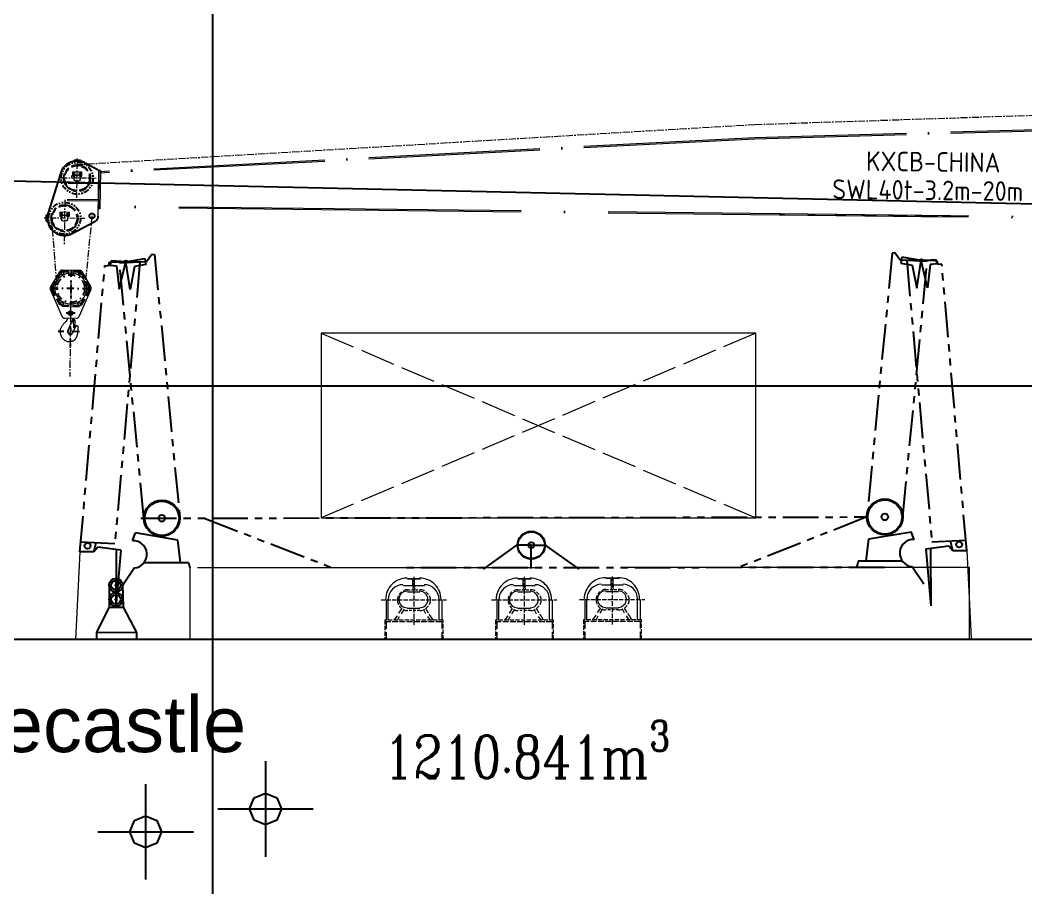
# Model space of a CAD drawing. Header units: millimetres. Extents: x -4 to 3776, y -4 to 4079.
# Drawn here: x 566.7 to 637.3, y 497 to 557.9 of the extents above; entities that cross this region are included whole.
import ezdxf
from ezdxf import colors
from ezdxf.entities.mleader import LeaderData, LeaderLine
from ezdxf.math import Vec2, Vec3

# ---------------------------------------------------------------- set-up
doc = ezdxf.new("R2010")
doc.units = ezdxf.units.MM
for name, pattern in [('ACAD_ISO04W100', [30, 24, -3, 0, -3]), ('CENTER', [2, 1.25, -0.25, 0.25, -0.25]), ('DASHDOT', [1, 0.5, -0.25, 0, -0.25]), ('DASHED', [0.75, 0.5, -0.25]), ('PDF_IMPORT', [1, 0.8, -0.2]), ('PHANTOM', [2.5, 1.25, -0.25, 0.25, -0.25, 0.25, -0.25]), ('PHANTOMX2', [5, 2.5, -0.5, 0.5, -0.5, 0.5, -0.5])]:
    doc.linetypes.add(name, pattern=pattern)
for name, color, linetype in [('00-EQ', 4, 'Continuous'), ('4虚线层', 6, 'DASHED'), ('9双点划线层', 6, 'PHANTOM'), ('BK_kedu', 255, 'Continuous'), ('CEN', 1, 'CENTER'), ('CENTER', 1, 'DASHDOT'), ('DASHED', 6, 'DASHED'), ('DRAWING0', 2, 'Continuous'), ('EDGE', 7, 'Continuous'), ('FORECASTLE', 7, 'Continuous'), ('PDF_0', 7, 'Continuous'), ('PDF_MODIFY_O_3', 7, 'Continuous'), ('PDF_MOORING', 7, 'Continuous')]:
    doc.layers.add(name, color=color, linetype=linetype)
doc.layers.add('3中心线层', color=2, linetype='CENTER', lineweight=13)
doc.layers.add('刻度', color=3, linetype='ACAD_ISO04W100', lineweight=13)
doc.layers.add('Sheet$GRID', color=254, linetype='Continuous', true_color=0xbebebe)
doc.styles.add('HZTXT', font='ISOCP', dxfattribs={"bigfont": 'hztxt'})
doc.styles.add('ROMANC', font='ROMANC.shx', dxfattribs={"width": 0.8, "bigfont": 'HZDX.shx'})
doc.styles.get("Standard").update_dxf_attribs({"font": 'arial.ttf'})

# ---------------------------------------------------------------- blocks, each defined once
blk = doc.blocks.new('xiang zuo qi zhong ji')
at = {"color": 7, "ltscale": 0.5}
for p, q in [((-19.08, 35.814), (-44.791, 35.093)), ((-19.072, 35.904), (-44.79, 35.182)), ((-44.791, 35.093), (-90.681, 32.709)), ((-44.79, 35.182), (-90.68, 32.798))]:
    blk.add_line(p, q, dxfattribs=at)
at = {"color": 7}
for p, q in [((-92.516, 33.645), (-92.517, 33.556)), ((-92.517, 33.556), (-92.071, 33.551)), ((-92.516, 33.645), (-92.07, 33.64)), ((-92.07, 33.64), (-92.071, 33.551)), ((-90.822, 29.695), (-90.785, 32.888)), ((-90.816, 30.213), (-90.785, 32.888)), ((-90.678, 32.887), (-90.785, 32.888)), ((-90.785, 32.888), (-90.678, 32.887)), ((-90.678, 32.887), (-90.709, 30.212)), ((-90.709, 30.212), (-90.678, 32.887)), ((-92.922, 31.993), (-92.921, 32.082)), ((-92.922, 31.993), (-90.796, 31.969)), ((-92.921, 32.082), (-90.795, 32.058)), ((-92.95, 30.786), (-92.949, 30.875)), ((-92.95, 30.786), (-90.81, 30.762)), ((-92.949, 30.875), (-90.809, 30.851)), ((-31.086, 29.71), (-90.707, 30.391)), ((-94.482, 29.332), (-94.477, 29.778)), ((-94.477, 29.778), (-94.388, 29.777)), ((-94.393, 29.331), (-94.388, 29.777)), ((-90.709, 30.212), (-90.816, 30.213)), ((-31.087, 29.621), (-90.708, 30.301)), ((0.259, 29.263), (-44.851, 29.778)), ((0.311, 29.351), (-44.85, 29.867)), ((-94.482, 29.332), (-94.393, 29.331)), ((-93.545, 25.788), (-94.166, 24.74)), ((-92.127, 25.889), (-93.34, 25.903)), ((-91.354, 24.754), (-91.925, 25.769)), ((-94.18, 24.527), (-93.381, 22.676)), ((-91.343, 24.545), (-92.161, 22.667))]:
    blk.add_line(p, q, dxfattribs=at)
at = {"color": 7, "lineweight": -3}
for p, q in [((-90.785, 32.888), (-91.738, 33.41)), ((-93.469, 32.665), (-94.348, 29.856)), ((-92.801, 28.4), (-91.062, 29.305))]:
    blk.add_line(p, q, dxfattribs=at)
at = {"color": 7, "linetype": 'Continuous'}
for p, q in [((-92.637, 32.773), (-92.64, 32.505)), ((-92.64, 32.505), (-92.478, 32.503)), ((-91.968, 32.765), (-92.637, 32.773)), ((-92.598, 32.676), (-92.599, 32.638)), ((-92.599, 32.601), (-92.599, 32.638)), ((-92.528, 32.559), (-92.599, 32.601)), ((-92.526, 32.716), (-92.598, 32.676)), ((-92.456, 32.6), (-92.528, 32.559)), ((-92.455, 32.674), (-92.526, 32.716)), ((-92.456, 32.637), (-92.455, 32.674)), ((-92.456, 32.637), (-92.456, 32.6)), ((-92.153, 32.633), (-92.152, 32.671)), ((-92.153, 32.633), (-92.153, 32.596)), ((-92.153, 32.596), (-92.082, 32.554)), ((-92.152, 32.671), (-92.08, 32.711)), ((-92.134, 32.499), (-91.971, 32.498)), ((-92.082, 32.554), (-92.01, 32.594)), ((-92.08, 32.711), (-92.01, 32.669)), ((-92.01, 32.669), (-92.01, 32.632)), ((-92.01, 32.594), (-92.01, 32.632)), ((-91.971, 32.498), (-91.968, 32.765)), ((-93.516, 29.963), (-93.519, 29.696)), ((-93.519, 29.696), (-93.357, 29.694)), ((-92.848, 29.956), (-93.516, 29.963)), ((-93.477, 29.866), (-93.478, 29.829)), ((-93.478, 29.792), (-93.478, 29.829)), ((-93.407, 29.75), (-93.478, 29.792)), ((-93.405, 29.907), (-93.477, 29.866)), ((-93.335, 29.79), (-93.407, 29.75)), ((-93.335, 29.865), (-93.405, 29.907)), ((-93.335, 29.828), (-93.335, 29.865)), ((-93.335, 29.828), (-93.335, 29.79)), ((-93.032, 29.824), (-93.031, 29.861)), ((-93.032, 29.824), (-93.032, 29.787)), ((-93.032, 29.787), (-92.961, 29.745)), ((-93.031, 29.861), (-92.96, 29.902)), ((-93.013, 29.69), (-92.851, 29.688)), ((-92.961, 29.745), (-92.89, 29.785)), ((-92.96, 29.902), (-92.889, 29.86)), ((-92.89, 29.785), (-92.889, 29.822)), ((-92.889, 29.86), (-92.889, 29.822)), ((-92.851, 29.688), (-92.848, 29.956))]:
    blk.add_line(p, q, dxfattribs=at)
at = {"color": 7, "ltscale": 0.6}
for p, q in [((-92.379, 22.525), (-93.168, 22.534)), ((-92.58, 22.529), (-92.959, 21.677)), ((-92.575, 22.345), (-92.745, 22.179)), ((-92.646, 22.393), (-92.53, 22.42)), ((-92.454, 21.902), (-92.59, 21.597)), ((-92.528, 21.867), (-92.563, 22.396)), ((-92.464, 22.416), (-92.53, 22.42)), ((-92.466, 21.867), (-92.528, 21.867)), ((-92.464, 22.416), (-92.466, 21.867)), ((-92.386, 21.975), (-92.454, 21.902))]:
    blk.add_line(p, q, dxfattribs=at)
at = {"color": 7, "linetype": 'Continuous'}
for centre, radius in [((-92.527, 32.638), 0.0642), ((-92.308, 32.35), 0.223), ((-92.081, 32.633), 0.0642), ((-93.406, 29.828), 0.0642), ((-93.187, 29.541), 0.223), ((-92.961, 29.823), 0.0642)]:
    blk.add_circle(centre, radius, dxfattribs=at)
at = {"color": 7, "lineweight": -3}
blk.add_circle((-91.268, 29.7), 0.178, dxfattribs=at)
at = {"color": 7}
for centre, radius in [((-92.748, 24.611), 1.098), ((-93.358, 25.695), 0.098), ((-92.114, 25.681), 0.098), ((-93.992, 24.625), 0.098), ((-91.504, 24.596), 0.098), ((-93.383, 23.54), 0.098), ((-92.138, 23.526), 0.098)]:
    blk.add_circle(centre, radius, dxfattribs=at)
at = {"color": 7, "ltscale": 0.6}
for centre, radius in [((-92.768, 22.885), 0.161), ((-92.768, 22.885), 0.0886), ((-92.55, 22.373), 0.038)]:
    blk.add_circle(centre, radius, dxfattribs=at)
at = {"color": 7, "lineweight": -3}
for centre, radius, start, end in [((-92.308, 32.35), 1.204, 61.7525, 164.80148), ((-93.187, 29.541), 1.204, 164.80148, 288.66806), ((-91.268, 29.7), 0.446, 297.47831, 359.34585)]:
    blk.add_arc(centre, radius, start, end, dxfattribs=at)
at = {"color": 7}
for centre, start, end in [((-93.342, 25.668), 89.34585, 149.34585), ((-92.13, 25.654), 29.34585, 89.34585), ((-93.964, 24.62), 149.34585, 203.33222), ((-91.559, 24.639), 336.48289, 29.34585)]:
    blk.add_arc(centre, 0.235, start, end, dxfattribs=at)
at = {"color": 7, "ltscale": 0.6}
for centre, radius, start, end in [((-93.165, 22.77), 0.235, 203.33222, 269.34585), ((-92.376, 22.761), 0.235, 269.34585, 336.48289), ((-91.811, 20.904), 1.894, 130.84162, 151.39477), ((-14461.981, 7431.151), 16166.53, 332.7237594, 332.7245469), ((-92.322, 21.897), 0.101, 318.0858, 129.36065), ((-92.783, 21.599), 0.724, 162.9719, 249.91619), ((-92.783, 21.599), 0.193, 156.00388, 359.34585), ((-93, 21.53), 0.729, 310.11262, 344.84324), ((-92.794, 21.551), 0.54, 336.96268, 10.7968), ((-91.819, 21.701), 0.447, 163.32746, 191.22285), ((-92.862, 21.71), 0.808, 257.90217, 294.1948)]:
    blk.add_arc(centre, radius, start, end, dxfattribs=at)
at = {"layer": '3中心线层', "color": 7, "ltscale": 0.4}
for p, q in [((-9.093, 37.276), (-44.779, 36.092)), ((-44.779, 36.092), (-92.338, 33.277)), ((-93.172, 30.833), (-93.208, 27.668)), ((-91.268, 29.7), (-91.776, 24.6)), ((-94.114, 29.551), (-93.721, 24.622)), ((-92.742, 25.164), (-92.819, 18.442)), ((-92.742, 25.164), (-92.819, 18.442)), ((-92.742, 25.164), (-92.819, 18.442))]:
    blk.add_line(p, q, dxfattribs=at)
at = {"layer": '3中心线层', "color": 7, "ltscale": 0.3}
for p, q in [((-92.323, 30.974), (-92.292, 33.726)), ((-90.971, 32.335), (-93.644, 32.365)), ((-91.759, 29.524), (-94.615, 29.557))]:
    blk.add_line(p, q, dxfattribs=at)
at = {"layer": '3中心线层', "color": 7}
for p, q in [((-92.614, 32.639), (-92.434, 32.637)), ((-92.526, 32.73), (-92.528, 32.548)), ((-91.995, 32.632), (-92.175, 32.634)), ((-92.08, 32.725), (-92.082, 32.543)), ((-93.493, 29.829), (-93.313, 29.827)), ((-93.405, 29.921), (-93.407, 29.739)), ((-92.874, 29.822), (-93.054, 29.824)), ((-92.96, 29.916), (-92.962, 29.734))]:
    blk.add_line(p, q, dxfattribs=at)
at = {"layer": '3中心线层', "color": 7, "lineweight": -3}
for centre in [(-92.308, 32.35), (-93.187, 29.541)]:
    blk.add_circle(centre, 0.927, dxfattribs=at)
at = {"layer": '4虚线层', "color": 7}
blk.add_line((-92.654, 32.474), (-92.725, 32.475), dxfattribs=at)
at = {"layer": '4虚线层', "color": 7, "lineweight": -3}
for centre in [(-92.308, 32.35), (-93.187, 29.541)]:
    blk.add_circle(centre, 0.883, dxfattribs=at)
at = {"layer": '9双点划线层', "color": 7, "linetype": 'PHANTOM', "ltscale": 0.3}
for centre in [(-92.308, 32.35), (-93.187, 29.541)]:
    blk.add_circle(centre, 1.115, dxfattribs=at)
at = {"layer": 'CEN', "color": 7, "ltscale": 0.6}
blk.add_line((-92.436, 22.881), (-93.08, 22.889), dxfattribs=at)
at = {"layer": 'CENTER', "color": 7}
for p, q in [((-92.733, 25.928), (-92.763, 23.293)), ((-91.996, 25.68), (-92.231, 25.683)), ((-92.112, 25.799), (-92.115, 25.564)), ((-91.431, 24.596), (-94.066, 24.626)), ((-92.145, 21.592), (-93.627, 21.609)), ((-92.78, 21.831), (-92.795, 20.544))]:
    blk.add_line(p, q, dxfattribs=at)
blk.add_circle((-92.748, 24.611), 0.973, dxfattribs=at)
at = {"layer": 'DASHED', "color": 7}
for p, q in [((-93.483, 25.769), (-94.117, 24.699)), ((-93.442, 25.745), (-94.077, 24.675)), ((-93.442, 25.745), (-93.483, 25.769)), ((-93.357, 25.793), (-93.356, 25.841)), ((-92.113, 25.779), (-93.357, 25.793)), ((-92.112, 25.826), (-93.356, 25.841)), ((-92.113, 25.779), (-92.112, 25.826)), ((-92.028, 25.729), (-91.987, 25.752)), ((-91.418, 24.645), (-92.028, 25.729)), ((-91.377, 24.668), (-91.987, 25.752)), ((-94.077, 24.675), (-94.117, 24.699)), ((-94.078, 24.577), (-94.119, 24.554)), ((-94.119, 24.554), (-93.509, 23.469)), ((-94.078, 24.577), (-93.468, 23.492)), ((-92.054, 23.476), (-91.419, 24.546)), ((-92.013, 23.452), (-91.379, 24.522)), ((-91.419, 24.546), (-91.379, 24.522)), ((-91.418, 24.645), (-91.377, 24.668)), ((-93.468, 23.492), (-93.509, 23.469)), ((-93.384, 23.442), (-92.139, 23.428)), ((-93.384, 23.442), (-93.384, 23.395)), ((-93.384, 23.395), (-92.14, 23.381)), ((-92.139, 23.428), (-92.14, 23.381)), ((-92.054, 23.476), (-92.013, 23.452))]:
    blk.add_line(p, q, dxfattribs=at)
at = {"layer": 'DRAWING0', "color": 7, "style": 'HZTXT'}
for s, height, p in [('KXCB-CHINA', 1.3719, (-37.008, 32.862)), ('SWL40t-3.2m-20m', 1.37195, (-39.377, 30.896))]:
    blk.add_text(s, height=height, rotation=359.34585, dxfattribs=at).set_placement(p)
blk = doc.blocks.new('1-cang kou')
at = {"color": 0}
for p, q in [((0.304, 6.142), (0, 0)), ((62.466, 6.233), (62.77, 0.091)), ((8, 0.013), (0, 0))]:
    blk.add_line(p, q, dxfattribs=at)
blk.add_lwpolyline([(8, 0.003), (62.649, 0.043), (62.649, 5.043), (8, 5.003)], close=True, dxfattribs=at)
at = {"layer": '00-EQ', "color": 0}
for p, q in [((4.971, 26.494), (5.335, 26.991)), ((5.335, 26.991), (5.532, 26.981)), ((57.435, 27.083), (57.238, 27.072)), ((57.8, 26.585), (57.435, 27.083)), ((2.05, 26.202), (2.303, 26.182)), ((2.303, 26.182), (2.406, 26.457)), ((2.493, 26.53), (2.387, 26.237)), ((2.387, 26.237), (2.869, 26.182)), ((2.406, 26.457), (4.511, 26.459)), ((3.508, 26.46), (2.493, 26.53)), ((2.493, 26.53), (2.493, 26.53)), ((2.869, 26.182), (3.061, 24.544)), ((3.061, 24.544), (3.508, 26.46)), ((3.07, 26.382), (4.971, 26.494)), ((3.508, 26.46), (4.855, 26.688)), ((3.813, 24.517), (3.508, 26.46)), ((4.125, 26.136), (3.813, 24.517)), ((4.924, 26.276), (4.125, 26.136)), ((4.855, 26.688), (4.924, 26.276)), ((4.855, 26.688), (4.855, 26.688)), ((59.7, 26.473), (57.8, 26.585)), ((57.916, 26.779), (57.846, 26.367)), ((57.846, 26.367), (58.645, 26.227)), ((59.262, 26.551), (57.916, 26.779)), ((57.916, 26.779), (57.916, 26.779)), ((60.364, 26.549), (58.259, 26.55)), ((58.645, 26.227), (58.957, 24.608)), ((58.957, 24.608), (59.262, 26.551)), ((59.262, 26.551), (60.277, 26.621)), ((59.709, 24.635), (59.262, 26.551)), ((59.902, 26.273), (59.709, 24.635)), ((60.384, 26.328), (59.902, 26.273)), ((60.277, 26.621), (60.384, 26.328)), ((60.277, 26.621), (60.277, 26.621)), ((60.468, 26.274), (60.364, 26.549)), ((60.721, 26.293), (60.468, 26.274)), ((3.988, 6.917), (4.193, 7.456)), ((7.169, 6.959), (4.193, 7.456)), ((55.42, 5.485), (55.601, 7.05)), ((55.601, 7.05), (58.578, 7.547)), ((58.783, 7.008), (58.578, 7.547)), ((0.358, 6.839), (2.743, 6.722)), ((1.277, 6.13), (1.435, 6.786)), ((1.565, 6.455), (1.277, 6.13)), ((3.162, 6.262), (1.565, 6.455)), ((7.35, 5.394), (7.169, 6.959)), ((30.915, 6.611), (28.557, 4.918)), ((31.939, 6.599), (30.915, 6.611)), ((31.898, 6.599), (32.922, 6.612)), ((31.941, 4.962), (31.939, 6.599)), ((32.922, 6.612), (35.282, 4.921)), ((59.608, 6.353), (61.206, 6.546)), ((59.608, 6.353), (59.943, 2.36)), ((62.412, 6.93), (60.028, 6.813)), ((61.206, 6.546), (61.493, 6.221)), ((61.493, 6.221), (61.335, 6.877)), ((1.277, 6.13), (0.304, 6.142)), ((0.304, 6.142), (0.304, 6.142)), ((3.162, 6.262), (2.828, 2.269)), ((2.85, 6.232), (2.828, 2.269)), ((59.921, 6.323), (59.943, 2.36)), ((61.493, 6.221), (62.466, 6.233)), ((62.466, 6.233), (62.466, 6.233)), ((4.136, 5.006), (3.306, 3.792)), ((4.817, 5.393), (7.92, 5.394)), ((7.92, 5.394), (8, 5.003)), ((54.851, 5.486), (54.77, 5.094)), ((57.953, 5.484), (54.851, 5.486)), ((58.634, 5.098), (59.465, 3.883)), ((2.348, 3.789), (2.341, 2.255)), ((3.11, 4.178), (2.827, 3.792)), ((3.367, 2.251), (3.305, 3.811)), ((2.341, 2.255), (1.463, 0.512)), ((2.341, 2.255), (3.367, 2.251)), ((4.298, 0.481), (3.367, 2.251)), ((1.463, 0.512), (1.458, 0.024)), ((1.458, 0.024), (4.282, -0.007)), ((1.463, 0.512), (4.298, 0.481)), ((4.282, -0.007), (4.287, 0.481))]:
    blk.add_line(p, q, dxfattribs=at)
at = {"layer": '00-EQ', "color": 0, "linetype": 'PHANTOMX2'}
for p, q in [((5.532, 26.981), (7.304, 8.489)), ((57.238, 27.072), (55.467, 8.58)), ((0.304, 6.142), (2.05, 26.202)), ((4.511, 26.459), (2.743, 6.722)), ((4.784, 8.489), (3.07, 26.382)), ((57.987, 8.58), (59.7, 26.473)), ((58.259, 26.55), (60.028, 6.813)), ((62.466, 6.233), (60.721, 26.293)), ((4.573, 8.487), (55.467, 8.578)), ((9.017, 8.49), (18.041, 4.998)), ((55.467, 8.578), (46.446, 5.028)), ((56.704, 5.037), (22.693, 5.001))]:
    blk.add_line(p, q, dxfattribs=at)
at = {"layer": '00-EQ', "color": 0}
for centre, radius in [((3.508, 26.46), 0.0984), ((59.262, 26.551), 0.0984), ((6.044, 8.489), 1.26), ((6.044, 8.489), 1.202), ((56.727, 8.58), 1.26), ((56.727, 8.58), 1.202), ((6.044, 8.489), 0.237), ((56.727, 8.58), 0.237), ((31.939, 6.599), 0.971), ((31.939, 6.599), 0.942), ((0.837, 6.551), 0.209), ((31.939, 6.599), 0.206), ((61.933, 6.642), 0.209), ((2.827, 3.792), 0.479), ((2.827, 3.792), 0.329), ((2.827, 3.792), 0.044), ((2.828, 2.799), 0.479), ((2.828, 2.799), 0.329), ((2.828, 2.799), 0.044)]:
    blk.add_circle(centre, radius, dxfattribs=at)
for centre, start, end in [((4.045, 5.96), 275.47512, 93.42829), ((58.725, 6.051), 86.57171, 264.52488)]:
    blk.add_arc(centre, 0.958, start, end, dxfattribs=at)
blk = doc.blocks.new('teu')
at = {"layer": 'PDF_0', "lineweight": 0}
blk.add_lwpolyline([(0, 12.947), (0, 0), (30.471, 0), (30.471, 12.947)], close=True, dxfattribs=at)
at = {"layer": 'PDF_0', "linetype": 'PDF_IMPORT', "lineweight": 0, "ltscale": 3.066063}
for points in [[(0, 12.947), (30.471, 0)], [(30.471, 12.947), (0, 0)]]:
    blk.add_lwpolyline(points, dxfattribs=at)
blk = doc.blocks.new('弦灯')
at = {"layer": 'PDF_MODIFY_O_3', "lineweight": 0}
for points in [[(50.153, 645.908), (50.014, 645.908), (49.922, 645.862), (49.875, 645.815)], [(50.523, 646.231), (50.523, 646.093)], [(50.523, 646.047), (50.523, 645.908)], [(50.661, 646.231), (50.661, 646.093)], [(50.661, 646.047), (50.661, 645.908)], [(51.355, 645.862), (51.309, 645.862), (51.17, 645.908), (51.031, 645.908)], [(49.505, 645.492), (49.505, 645.445), (49.459, 645.307), (49.459, 645.214), (49.459, 645.076), (49.505, 644.937), (49.505, 644.891)], [(49.737, 645.769), (49.69, 645.723), (49.598, 645.63), (49.598, 645.584)], [(51.632, 645.584), (51.586, 645.63), (51.494, 645.723), (51.447, 645.769)], [(51.679, 644.891), (51.725, 644.937), (51.771, 645.076), (51.771, 645.214), (51.771, 645.307), (51.725, 645.445), (51.679, 645.492)], [(49.552, 644.289), (49.783, 644.613)], [(49.598, 644.798), (49.598, 644.752), (49.69, 644.659), (49.737, 644.613)], [(49.737, 644.243), (49.922, 644.521)], [(49.875, 644.567), (49.922, 644.521), (50.014, 644.474), (50.153, 644.474)], [(51.031, 644.474), (51.17, 644.474), (51.309, 644.521), (51.355, 644.567)], [(51.447, 644.243), (51.309, 644.521)], [(51.632, 644.289), (51.447, 644.613), (51.494, 644.659), (51.586, 644.752), (51.632, 644.798)], [(49.228, 643.781), (49.459, 644.105)], [(49.459, 643.781), (49.598, 644.058)], [(51.771, 643.781), (51.586, 644.058)], [(51.679, 644.243), (51.725, 644.105)], [(51.956, 643.781), (51.771, 644.105)], [(48.673, 643.688), (48.673, 643.18)], [(52.557, 643.688), (52.557, 643.18)], [(48.673, 642.949), (48.673, 642.44)], [(52.557, 642.949), (52.557, 642.44)]]:
    blk.add_lwpolyline(points, dxfattribs=at)
at = {"layer": 'PDF_MODIFY_O_3', "linetype": 'PDF_IMPORT', "lineweight": 0, "ltscale": 0.231192}
for points in [[(50.153, 645.908), (51.031, 645.908)], [(51.031, 644.474), (50.153, 644.474)]]:
    blk.add_lwpolyline(points, dxfattribs=at)
at = {"layer": 'PDF_MODIFY_O_3', "linetype": 'PDF_IMPORT', "lineweight": 0, "ltscale": 0.369907}
blk.add_lwpolyline([(52.65, 642.44), (52.65, 643.781), (48.581, 643.781), (48.581, 642.44)], close=True, dxfattribs=at)
at = {"layer": 'PDF_MODIFY_O_3', "linetype": 'PDF_IMPORT', "lineweight": 0, "ltscale": 0.508622}
blk.add_lwpolyline([(48.581, 643.688), (52.65, 643.688)], dxfattribs=at)
at = {"layer": 'PDF_MOORING', "lineweight": 0}
for points in [[(51.031, 646.694), (50.153, 646.694), (50.615, 646.694), (51.078, 646.694)], [(50.523, 646.231), (50.523, 646.694)], [(50.661, 646.231), (50.661, 646.694)], [(49.875, 646.231), (51.355, 646.231)], [(48.673, 645.214), (48.673, 643.781)], [(48.812, 643.781), (48.812, 645.214)], [(49.598, 645.214), (49.598, 645.214)], [(50.153, 645.769), (51.031, 645.769)], [(51.586, 645.214), (51.586, 645.214)], [(52.372, 643.781), (52.372, 645.214)], [(52.557, 645.214), (52.557, 643.781)], [(51.031, 644.613), (50.153, 644.613)]]:
    blk.add_lwpolyline(points, dxfattribs=at)
at = {"layer": 'PDF_MOORING', "linetype": 'PDF_IMPORT', "lineweight": 0, "ltscale": 0.416146}
blk.add_lwpolyline([(50.615, 643.457), (50.615, 646.879)], dxfattribs=at)
at = {"layer": 'PDF_MOORING', "linetype": 'PDF_IMPORT', "lineweight": 0, "ltscale": 0.369907}
blk.add_lwpolyline([(48.303, 645.214), (52.881, 645.214)], dxfattribs=at)
at = {"layer": 'PDF_MOORING', "lineweight": 0}
for points in [[(50.13, 645.815, 0.414216), (49.552, 645.237, 0.414216), (50.13, 644.659)], [(51.008, 644.659, 0.414216), (51.586, 645.237, 0.414216), (51.008, 645.815)]]:
    blk.add_lwpolyline(points, format="xyb", dxfattribs=at)
for centre, radius, start, end in [((50.13, 645.237), 1.503, 89.9999, 180.0001), ((51.008, 645.237), 1.503, 359.9999, 90.0001), ((49.852, 645.237), 1.04, 90.00002, 179.99998), ((51.332, 645.237), 1.04, 0.00002, 89.99998)]:
    blk.add_arc(centre, radius, start, end, dxfattribs=at)

msp = doc.modelspace()

# ---------------------------------------------------------------- linework, layer by layer
at = {"color": 4, "lineweight": 25}
msp.add_line((303.447, 552.51), (696.278, 543.67), dxfattribs=at)
at = {"layer": 'EDGE', "color": 29}
for points in [[(638.958, 514.46), (637.145, 514.46), (635.265, 514.46), (632.82, 514.46), (628.16, 514.46), (619.753, 514.46), (607.541, 514.46), (592.047, 514.46), (573.913, 514.46), (553.935, 514.46)], [(638.958, 514.46), (637.145, 514.46), (635.265, 514.46), (632.82, 514.46), (628.16, 514.46), (619.753, 514.46), (607.541, 514.46), (592.047, 514.46), (573.913, 514.46), (553.935, 514.46)], [(638.973, 514.46), (637.16, 514.46), (635.28, 514.46), (632.835, 514.46), (628.175, 514.46), (619.768, 514.46), (607.556, 514.46), (592.062, 514.46), (573.928, 514.46), (553.95, 514.46)], [(638.973, 514.46), (637.16, 514.46), (635.28, 514.46), (632.835, 514.46), (628.175, 514.46), (619.768, 514.46), (607.556, 514.46), (592.062, 514.46), (573.928, 514.46), (553.95, 514.46)]]:
    msp.add_lwpolyline(points, dxfattribs=at)
at = {"layer": 'FORECASTLE', "color": 4}
for p, q in [((583.944, 505.927), (583.944, 499.232)), ((575.548, 504.327), (575.548, 497.633)), ((583.155, 503.368), (583.944, 503.695)), ((583.944, 503.695), (584.733, 503.368)), ((582.828, 502.579), (583.155, 503.368)), ((584.733, 503.368), (585.06, 502.579)), ((574.759, 501.769), (575.548, 502.096)), ((575.548, 502.096), (576.337, 501.769)), ((580.597, 502.579), (587.291, 502.579)), ((583.155, 501.79), (582.828, 502.579)), ((585.06, 502.579), (584.733, 501.79)), ((574.432, 500.98), (574.759, 501.769)), ((576.337, 501.769), (576.664, 500.98)), ((583.944, 501.464), (583.155, 501.79)), ((584.733, 501.79), (583.944, 501.464)), ((572.201, 500.98), (578.895, 500.98)), ((574.759, 500.191), (574.432, 500.98)), ((576.664, 500.98), (576.337, 500.191)), ((575.548, 499.864), (574.759, 500.191)), ((576.337, 500.191), (575.548, 499.864))]:
    msp.add_line(p, q, dxfattribs=at)
at = {"layer": 'Sheet$GRID'}
for points in [[(580.241, 608.276), (580.241, 0.013)], [(0.007, 532.243), (870.358, 532.243)]]:
    msp.add_lwpolyline(points, dxfattribs=at)

# ---------------------------------------------------------------- block references
at = {"color": 4, "lineweight": 25}
for p in [(557.661, -127.951), (543.744, -127.98), (551.491, -127.98)]:
    msp.add_blockref('弦灯', p, dxfattribs=at)
at = {"layer": '刻度', "color": 4, "lineweight": 25}
for name, p in [('xiang zuo qi zhong ji', (663.049, 514.439)), ('1-cang kou', (570.639, 514.466)), ('teu', (587.848, 522.975))]:
    msp.add_blockref(name, p, dxfattribs=at)

# ---------------------------------------------------------------- texts
at = {"color": 4, "lineweight": 25, "insert": (592.244, 508.754, 27.014), "char_height": 3, "attachment_point": 1, "style": 'ROMANC'}
msp.add_mtext('\\A1;{\\Fromanc,hzdx|c134;1210.841m\\H0.7x;\\S3^ ;}', dxfattribs=at)
at = {"layer": 'FORECASTLE', "color": 4}
msp.add_text('Forecastle ', height=3.90419, dxfattribs=at).set_placement((557.138, 506.561))

# ---------------------------------------------------------------- leaders
at = {"layer": 'BK_kedu'}
ml = msp.add_multileader_mtext('Standard', dxfattribs=at)
ml.set_content('', color=256)
ml.set_leader_properties()
ml.build(insert=Vec2(0, 0))
ml.multileader.update_dxf_attribs({"text_right_attachment_type": 6, "dogleg_length": 0.36, "arrow_head_size": 0.18})
ctx = ml.context
ctx.base_point, ctx.char_height, ctx.arrow_head_size, ctx.landing_gap_size, ctx.plane_origin = Vec3(3775.999, 4079.328), 0.18, 0.18, 0.09, Vec3(3774.639, 4079.328)
ctx.right_attachment = 6
notes = []
notes.append((ctx, [(0, (0, 0, 0), (0, 0), (1, 0), 1, [])]))
ctx.mtext.insert, ctx.mtext.flow_direction = Vec3(3776.089, 4079.418), 5
for ctx, leaders in notes:
    for number, flags, end, landing, length, lines in leaders:
        leader = LeaderData()
        leader.index, (leader.has_last_leader_line, leader.has_dogleg_vector, leader.attachment_direction) = number, flags
        leader.last_leader_point, leader.dogleg_vector, leader.dogleg_length = Vec3(end), Vec3(landing), length
        for number, points, colour, breaks in lines:
            line = LeaderLine()
            line.index, line.vertices, line.color, line.breaks = number, Vec3.list(points), colors.encode_raw_color(colour), breaks
            leader.lines.append(line)
        ctx.leaders.append(leader)

doc.saveas('drawing.dxf')
